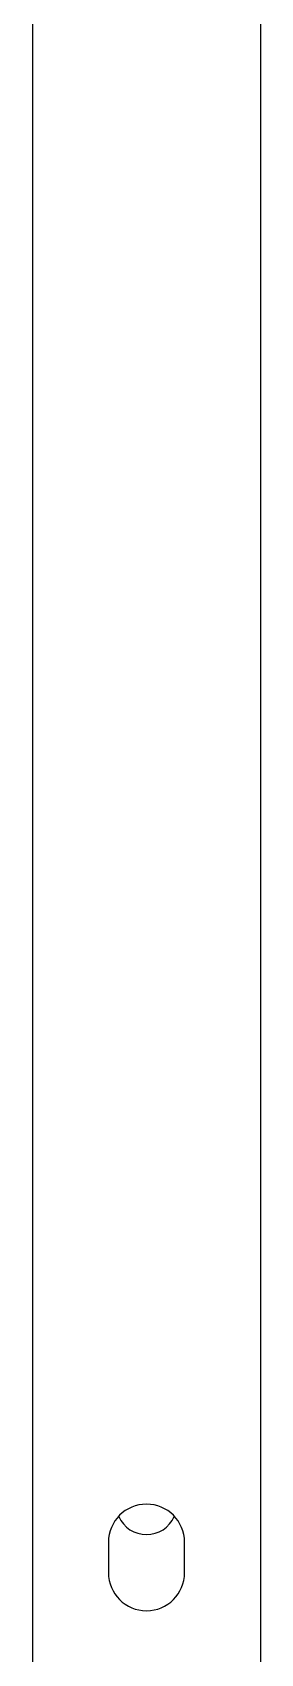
# Model space of a CAD drawing. Header units: millimetres. Extents: x 1409 to 26878, y 589 to 5187.
# Drawn here: x 5768.7 to 5798.7, y 2018.7 to 2231.6 of the extents above; entities that cross this region are included whole.
import ezdxf

# ---------------------------------------------------------------- set-up
doc = ezdxf.new("R2010")
doc.units = ezdxf.units.MM

msp = doc.modelspace()

# ---------------------------------------------------------------- linework, layer by layer
at = {"color": 7, "linetype": 'Continuous'}
for p, q in [((5768.709, 2346.8453), (5768.709, 1674.3453)), ((5798.709, 2346.8453), (5798.709, 1674.3453)), ((5778.709, 2033.3453), (5778.709, 2029.3453)), ((5788.709, 2029.3453), (5788.709, 2033.3453))]:
    msp.add_line(p, q, dxfattribs=at)
for centre, radius, start, end in [((5783.709, 2033.3453), 5, 0, 180), ((5783.709, 2038.3453), 4, 203.970253, 336.029747), ((5783.709, 2029.3453), 5, 180, 0)]:
    msp.add_arc(centre, radius, start, end, dxfattribs=at)

doc.saveas('drawing.dxf')
